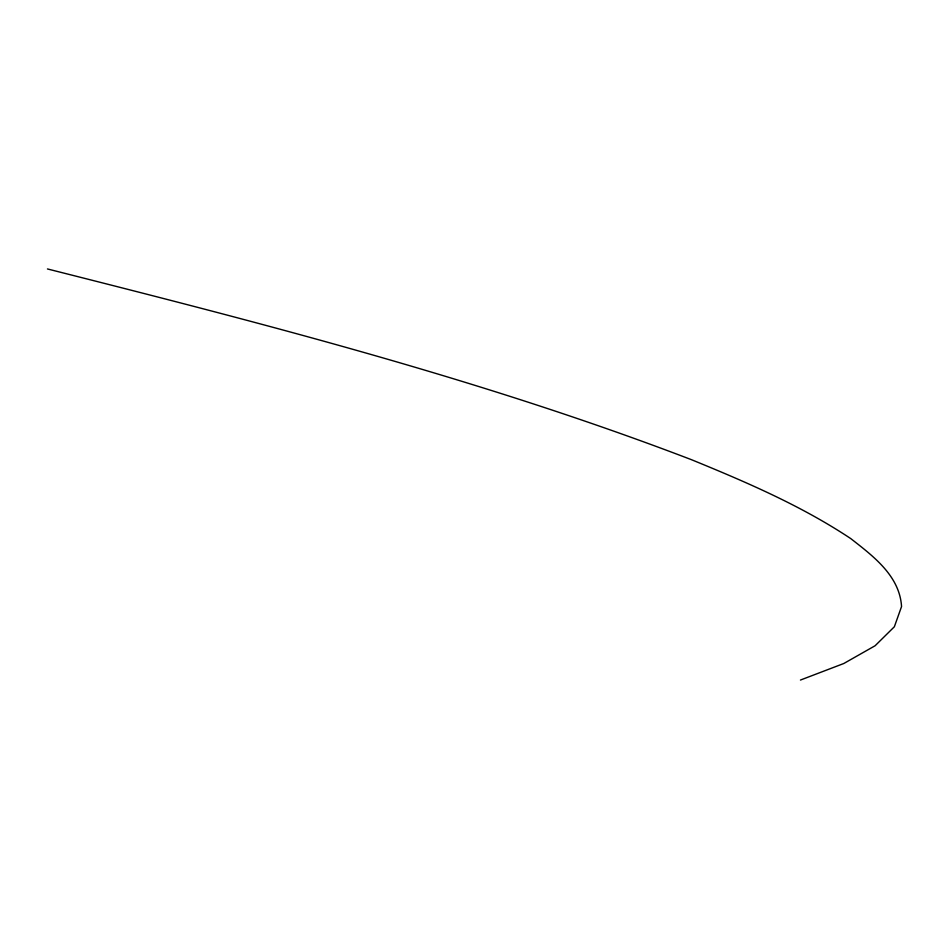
<?xml version="1.0" encoding="UTF-8"?>
<svg xmlns="http://www.w3.org/2000/svg" width="949" height="949" viewBox="0 0 949 949"><rect width="100%" height="100%" fill="white"/><g stroke="black" fill="none" stroke-linecap="round" stroke-linejoin="round"><path stroke-width="1.42" d="M800.446 680.053L843.803 663.505L875.108 645.747L894.361 626.755L901.55 606.553C899.652 575.723 873.104 556.09 850.79 538.617C801.229 505.687 746.389 482.151 691.513 459.707C482.139 379.553 264.498 323.858 47.45 268.947"/></g></svg>
